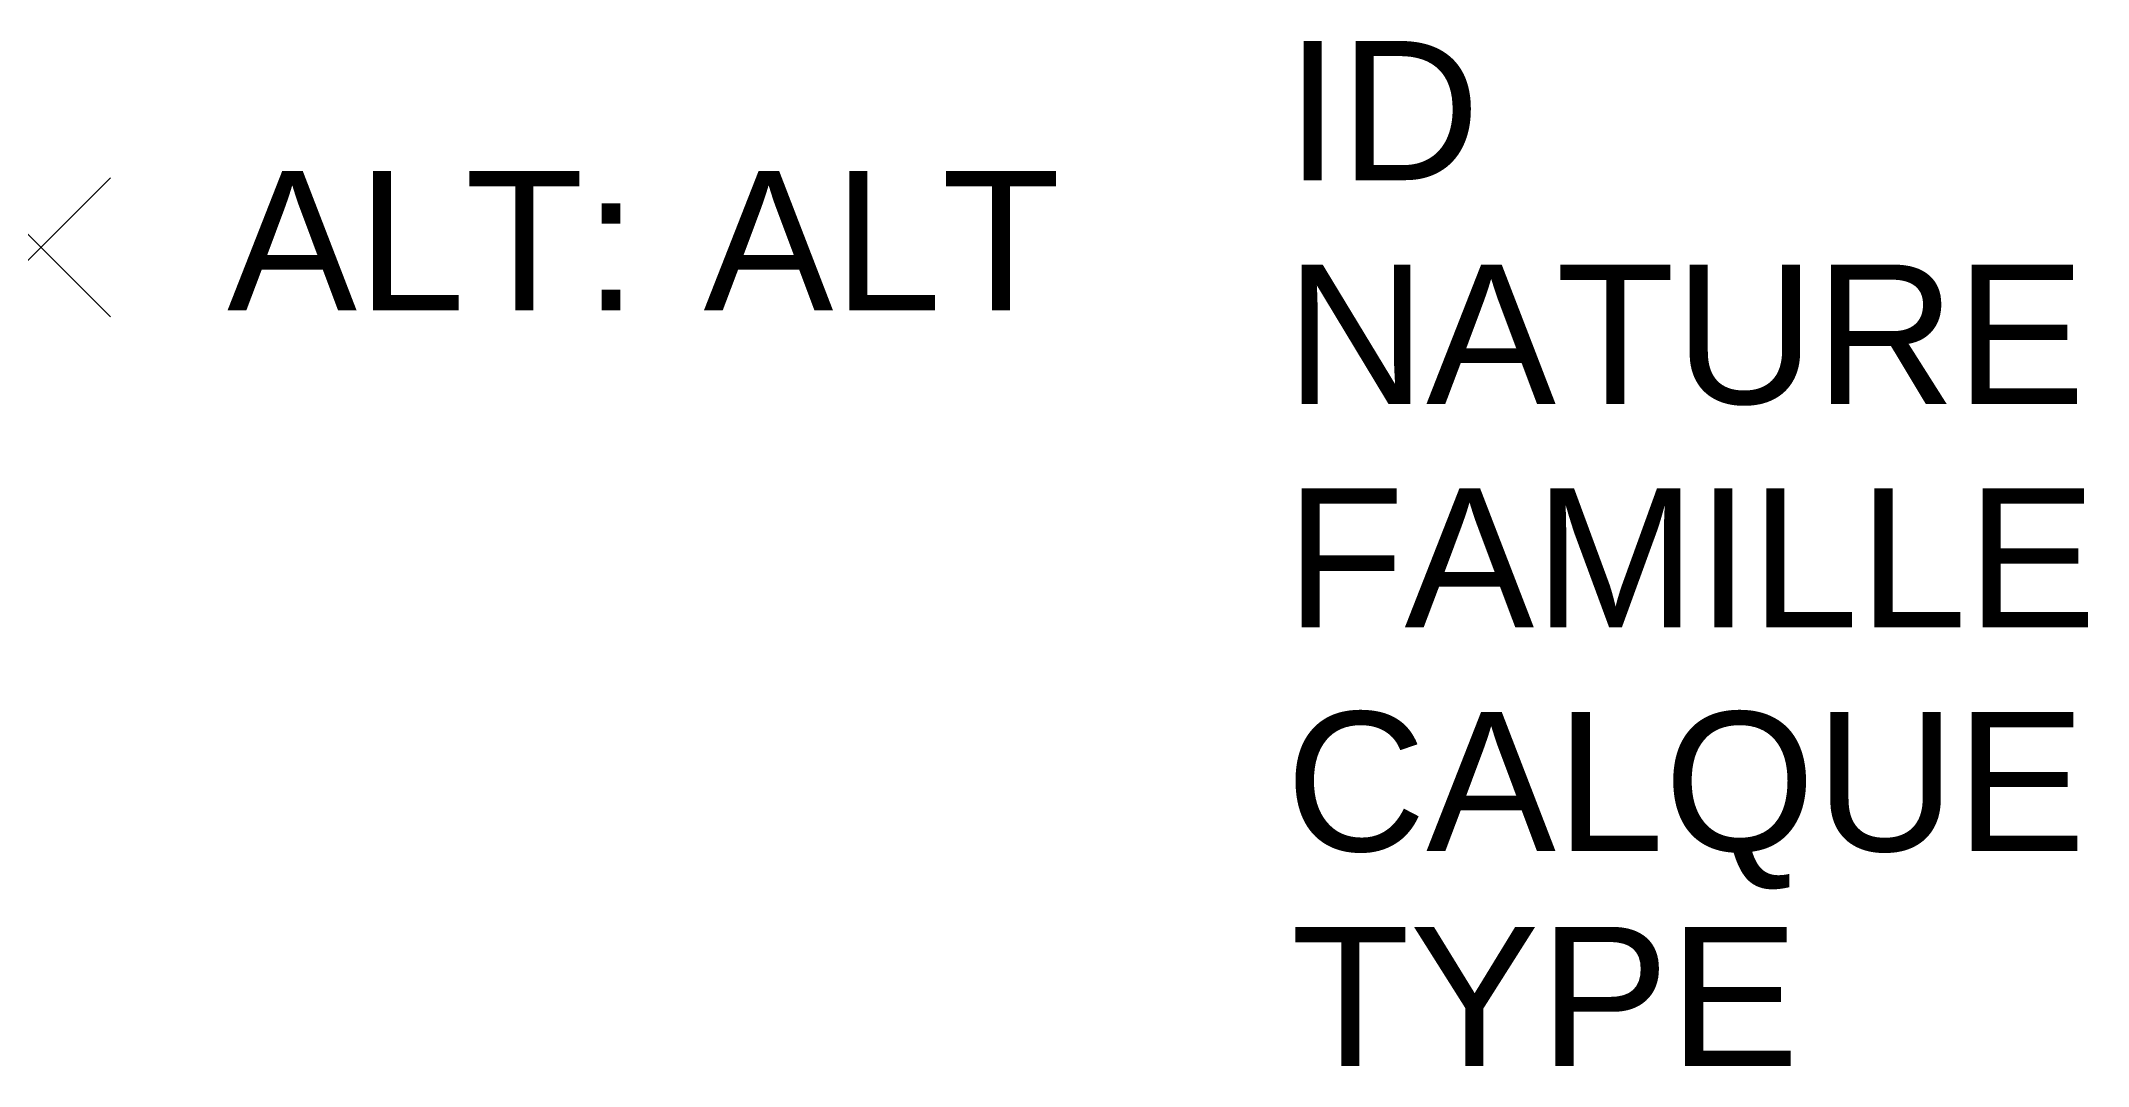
# Model space of a CAD drawing. Header units: metres. Extents: x 0 to 2.94, y -1.18 to 0.3.
import ezdxf
from ezdxf.enums import TextEntityAlignment as Align

# ---------------------------------------------------------------- set-up
doc = ezdxf.new("R2010")
doc.units = ezdxf.units.M
doc.header["$PDMODE"] = 3
doc.header["$PDSIZE"] = 0.1
doc.linetypes.add('Socle_Continu', pattern=[2.5, 2.5, 0])
doc.layers.add('TELEC_SCI', color=3, linetype='Socle_Continu', lineweight=13)
doc.styles.add('Reseaux', font='arial.ttf')
doc.styles.get("Standard").update_dxf_attribs({"font": 'arial.ttf'})

msp = doc.modelspace()

# ---------------------------------------------------------------- linework, layer by layer
at = {"layer": 'TELEC_SCI', "linetype": 'Socle_Continu'}
msp.add_point((0, 0), dxfattribs=at)

# ---------------------------------------------------------------- texts
at = {"layer": 'TELEC_SCI', "linetype": 'Socle_Continu', "insert": (0.2675, 0.0095), "char_height": 0.2, "attachment_point": 4}
msp.add_mtext_dynamic_manual_height_columns('ALT:', width=0.462726, gutter_width=1, heights=[0], dxfattribs=at)
at = {"layer": 'TELEC_SCI', "linetype": 'Socle_Continu', "style": 'Reseaux', "flags": 9}
for tag, p, s in [('ID', (1.7877, 0.0964), 'IP_0652'), ('NATURE', (1.7877, -0.2249), 'Altitude supplémentaire')]:
    msp.add_attdef(tag, p, s, height=0.2, dxfattribs=at)
at = {"layer": 'TELEC_SCI', "linetype": 'Socle_Continu'}
msp.add_attdef('ALT', text='00.00', height=0.2, dxfattribs=at).set_placement((0.9517, 0.0095), align=Align.MIDDLE_LEFT)
at = {"layer": 'TELEC_SCI', "linetype": 'Socle_Continu', "flags": 9}
for tag, p, s in [('FAMILLE', (1.7877, -0.5461), 'Télécommunication'), ('CALQUE', (1.7877, -0.8674), 'TELEC_SCI'), ('TYPE', (1.7952, -1.1762), 'NR')]:
    msp.add_attdef(tag, p, s, height=0.2, dxfattribs=at)

doc.saveas('drawing.dxf')
